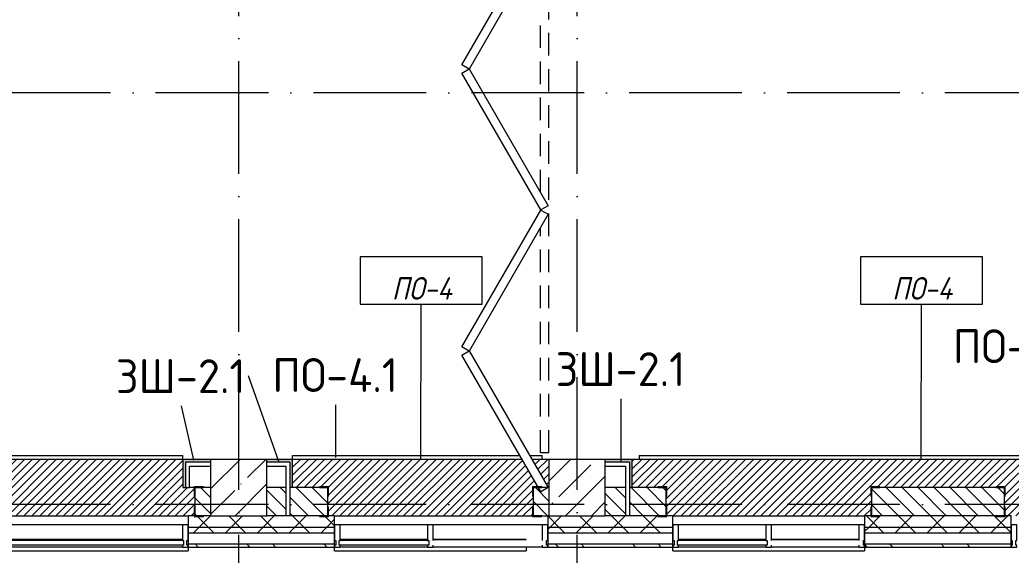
# Model space of a CAD drawing. Header units: millimetres. Extents: x -6467 to 106027, y -7090 to 195095.
# Drawn here: x 24108 to 32900, y -2268 to 2477 of the extents above; entities that cross this region are included whole.
import ezdxf

# ---------------------------------------------------------------- set-up
doc = ezdxf.new("R2010")
doc.units = ezdxf.units.MM
doc.linetypes.add('200_ШТРИХ__ш1_п0_6_', pattern=[320, 200, -120])
doc.linetypes.add('50_200_ШТРИХ_1Т_ш5_п1_п1_', pattern=[1400, 1000, -200, 0, -200])
for name, color, linetype, lineweight in [('A-DOOR-2', 7, 'Continuous', 5), ('A-DOOR-3', 7, '200_ШТРИХ__ш1_п0_6_', 5), ('A-DOOR-FRAM', 7, 'Continuous', 9), ('A-FLOR', 7, 'Continuous', 9), ('A-FLOR-IDEN', 7, 'Continuous', 9), ('A-GLAZ', 7, 'Continuous', 5), ('A-GLAZ-CWMG', 7, 'Continuous', 9), ('A-GLAZ-CWMG-1', 7, 'Continuous', 20), ('A-WALL', 7, 'Continuous', 5), ('A-WALL-FNSH-1', 7, 'Continuous', 5), ('A-WALL-IDEN', 7, 'Continuous', 9), ('I-WALL', 7, 'Continuous', 5), ('S-COLS', 7, 'Continuous', 9), ('S-COLS-1', 7, 'Continuous', 5)]:
    doc.layers.add(name, color=color, linetype=linetype, lineweight=lineweight)
for name, color, linetype, lineweight, true_color in [('A-FLOR-PATT-1', 7, 'Continuous', 5, 0xd61c12), ('A-GENM-1', 7, 'Continuous', 9, 0xaaaaaa), ('A-GENM-2', 7, 'Continuous', 20, 0xaaaaaa), ('A-WALL-1', 7, 'Continuous', 5, 0x77b143), ('A-WALL-3', 7, 'Continuous', 5, 0x787878), ('Оси-3', 7, '50_200_ШТРИХ_1Т_ш5_п1_п1_', 9, 0xaaaaaa)]:
    doc.layers.add(name, color=color, linetype=linetype, lineweight=lineweight, true_color=true_color)
doc.styles.add('GOST Common', font='', dxfattribs={"height": 300})
doc.styles.add('GOST Common_I', font='', dxfattribs={"width": 0.9, "height": 200})
doc.styles.get('GOST Common').set_extended_font_data('GOST Common')
doc.styles.get('GOST Common_I').set_extended_font_data('GOST Common', italic=True)
pattern_1 = [(45, (0, 0), (-141.42136, 141.42136), []), (135, (0, 0), (-141.42136, -141.42136), [])]

# ---------------------------------------------------------------- blocks, each defined once
blk = doc.blocks.new('BSC_Колонна _Прямоугольная - 500х500-V82-АИ_План этажа Радиаторы_2')
at = {"layer": 'S-COLS-1'}
h = blk.add_hatch(dxfattribs=at)
h.set_pattern_fill('FP_110', color=256, style=0, pattern_type=2)
h.set_pattern_definition([(45, (-29050, 1668.96), (-228.0985, 228.0985), []), (45, (-28821.9, 1668.96), (-228.0985, 228.0985), [403.225, -80.645, 6.706, -73.939])])
h.paths.add_polyline_path([(-250, -250), (250, -250), (250, 250), (-250, 250), (-250, -50.9)])
for p, q in [((250, 250), (-250, 250)), ((-250, 250), (-250, -250)), ((250, -250), (250, 250)), ((-250, -250), (250, -250))]:
    blk.add_line(p, q, dxfattribs=at)
blk = doc.blocks.new('Прямоугольный импост - Импост структурный с накладкой - 180мм-22437099-АИ_План этажа Радиаторы_2')
at = {"layer": 'A-GLAZ-CWMG-1'}
for p, q in [((0, 17), (-50, 17)), ((-50, 17), (-50, 0)), ((-50, 0), (-40, 0)), ((-40, 0), (-40, -40)), ((-10, -40), (-10, 0)), ((-10, 0), (0, 0)), ((0, 0), (0, 17)), ((-40, -40), (-50, -40)), ((-50, -40), (-50, -180)), ((0, -40), (-10, -40)), ((0, -180), (0, -40)), ((-50, -180), (0, -180))]:
    blk.add_line(p, q, dxfattribs=at)
blk = doc.blocks.new('Прямоугольный импост - Импост структурный с накладкой - 180мм-22437111-АИ_План этажа Радиаторы_2')
at = {"layer": 'A-GLAZ-CWMG-1'}
for p, q in [((-50, 0), (-50, 17)), ((-50, 17), (0, 17)), ((0, 0), (-10, 0)), ((-10, 0), (-10, -40)), ((0, 17), (0, 0)), ((-50, -180), (-50, -40)), ((-10, -40), (0, -40)), ((0, -40), (0, -180)), ((0, -180), (-50, -180))]:
    blk.add_line(p, q, dxfattribs=at)
blk = doc.blocks.new('Прямоугольный импост - Импост структурный с накладкой - 180мм-V234-АИ_План этажа Радиаторы_2')
at = {"layer": 'A-GLAZ-CWMG'}
for p, q in [((30725, -1999), (29950, -1999)), ((30725, -2139), (29950, -2139)), ((30725, -2179), (29950, -2179)), ((30725, -2196), (29950, -2196))]:
    blk.add_line(p, q, dxfattribs=at)
blk = doc.blocks.new('Прямоугольный импост - Импост структурный с накладкой - 180мм-22437098-АИ_План этажа Радиаторы_2')
at = {"layer": 'A-GLAZ-CWMG-1'}
for p, q in [((-50, 0), (-50, 17)), ((-50, 17), (0, 17)), ((-40, 0), (-50, 0)), ((-40, -40), (-40, 0)), ((0, 0), (-10, 0)), ((-10, 0), (-10, -40)), ((0, 17), (0, 0)), ((-50, -180), (-50, -40)), ((-50, -40), (-40, -40)), ((-10, -40), (0, -40)), ((0, -40), (0, -180)), ((0, -180), (-50, -180))]:
    blk.add_line(p, q, dxfattribs=at)
blk = doc.blocks.new('Прямоугольный импост - Импост структурный с накладкой - 180мм-V233-АИ_План этажа Радиаторы_2')
at = {"layer": 'A-GLAZ-CWMG'}
for p, q in [((67850, -1999), (66250, -1999)), ((67850, -2139), (66250, -2139)), ((67850, -2179), (66250, -2179)), ((67850, -2196), (66250, -2196))]:
    blk.add_line(p, q, dxfattribs=at)
blk = doc.blocks.new('Прямоугольный импост - Импост структурный с накладкой - 180мм-V232-АИ_План этажа Радиаторы_2')
at = {"layer": 'A-GLAZ-CWMG'}
for p, q in [((6637, 55111), (5862, 55111)), ((6637, 54914), (5862, 54914))]:
    blk.add_line(p, q, dxfattribs=at)
blk = doc.blocks.new('Прямоугольный импост - Импост структурный с накладкой - 180мм-V237-АИ_План этажа Радиаторы_2')
at = {"layer": 'A-GLAZ-CWMG-1'}
for p, q in [((-25, 0), (-25, 17)), ((-25, 17), (25, 17)), ((-15, 0), (-25, 0)), ((-15, -40), (-15, 0)), ((25, 17), (25, 0)), ((-25, -180), (-25, -40)), ((-25, -40), (-15, -40)), ((25, -40), (25, -180)), ((25, -180), (-25, -180))]:
    blk.add_line(p, q, dxfattribs=at)
blk = doc.blocks.new('Прямоугольный импост - Импост структурный с накладкой - 180мм-22437157-АИ_План этажа Радиаторы_2')
at = {"layer": 'A-GLAZ-CWMG-1'}
for p, q in [((0, 17), (-50, 17)), ((-50, 17), (-50, 0)), ((-50, 0), (-40, 0)), ((-40, 0), (-40, -40)), ((-10, -40), (-10, 0)), ((-10, 0), (0, 0)), ((0, 0), (0, 17)), ((-40, -40), (-50, -40)), ((-50, -40), (-50, -180)), ((0, -40), (-10, -40)), ((0, -180), (0, -40)), ((-50, -180), (0, -180))]:
    blk.add_line(p, q, dxfattribs=at)
blk = doc.blocks.new('Прямоугольный импост - Импост структурный с накладкой - 180мм-27553796-АИ_План этажа Радиаторы_2')
at = {"layer": 'A-GLAZ-CWMG'}
for p, q in [((28740, -1999), (27775, -1999)), ((28740, -2196), (27775, -2196))]:
    blk.add_line(p, q, dxfattribs=at)
blk = doc.blocks.new('BSC_Колонна _Прямоугольная - 500х500-V252-АИ_План этажа Радиаторы_2')
at = {"layer": 'S-COLS-1'}
h = blk.add_hatch(dxfattribs=at)
h.set_pattern_fill('FP_148', color=256, style=0, pattern_type=2)
h.set_pattern_definition([(45, (-26050, 1668.96), (-228.0985, 228.0985), []), (45, (-25821.9, 1668.96), (-228.0985, 228.0985), [403.225, -80.645, 6.706, -73.939])])
h.paths.add_polyline_path([(-250, -250), (250, -250), (250, 250), (-250, 250), (-250, -50.9)])
for p, q in [((250, 250), (-250, 250)), ((-250, 250), (-250, -250)), ((250, -250), (250, 250)), ((-250, -250), (250, -250))]:
    blk.add_line(p, q, dxfattribs=at)
blk = doc.blocks.new('DOR__перегородка__Прямоугольная - Вн_ДПГ_7150х3600h-V343-АИ_План этажа Радиаторы_2')
at = {"layer": 'A-DOOR-3'}
for p, q in [((6775.2, 1474.2), (7150, 1474.2)), ((6775.2, 1474.2), (6775.2, 287.5)), ((6850.2, 1474.2), (6850.2, 244.2)), ((6925.2, 1474.2), (6925.2, 200.9)), ((7000.2, 1474.2), (7000.2, 157.6)), ((7075.2, 1474.2), (7075.2, 114.3)), ((7150, 1474.2), (7150, 0)), ((6775.2, 200.9), (6775.2, 75)), ((6850.2, 157.6), (6850.2, 75)), ((6925.2, 114.3), (6925.2, 75)), ((0, 75), (0, 0)), ((0, 75), (1994.5, 75)), ((0, 0), (6620, 0)), ((2144.5, 75), (2156.7, 75)), ((2306.7, 75), (4493.8, 75)), ((4643.8, 75), (4655, 75)), ((4805, 75), (6993.2, 75)), ((7143.2, 75), (7150, 75))]:
    blk.add_line(p, q, dxfattribs=at)
at = {"layer": 'A-DOOR-FRAM'}
for p, q in [((-348.4, 71.7), (863.9, 771.8)), ((901.5, 706.9), (-310.9, 6.7)), ((863.9, 771.8), (901.5, 706.9)), ((900.4, 706.9), (937.9, 771.8)), ((2112.7, 6.7), (900.4, 706.9)), ((937.9, 771.8), (2150.3, 71.7)), ((2150.9, 71.7), (3363.3, 771.8)), ((3400.8, 706.9), (2188.4, 6.7)), ((3363.3, 771.8), (3400.8, 706.9)), ((3399.7, 706.9), (3437.3, 771.8)), ((4612.1, 6.7), (3399.7, 706.9)), ((3437.3, 771.8), (4649.6, 71.7)), ((4649.2, 71.7), (5861.6, 771.8)), ((5899.1, 706.9), (4686.7, 6.7)), ((5861.6, 771.8), (5899.1, 706.9)), ((5899.1, 706.9), (5936.6, 771.8)), ((7111.4, 6.7), (5899.1, 706.9)), ((5936.6, 771.8), (7148.9, 71.7)), ((-310.9, 6.7), (-348.4, 71.7)), ((2150.3, 71.7), (2112.7, 6.7)), ((2188.4, 6.7), (2150.9, 71.7)), ((4649.6, 71.7), (4612.1, 6.7)), ((4686.7, 6.7), (4649.2, 71.7)), ((7148.9, 71.7), (7111.4, 6.7))]:
    blk.add_line(p, q, dxfattribs=at)
blk = doc.blocks.new('Фахверк _газобетон торцы_280 - Фахверк _газобетон торцы_-25572620-АИ_План этажа Радиаторы_2')
at = {"layer": 'A-GENM-2'}
for p, q in [((89406, 11134.7), (89325, 11134.7)), ((89325, 11134.7), (89325, 11128.7)), ((89325, 11128.7), (89400, 11128.7)), ((89400, 11128.7), (89400, 11053.7)), ((89406, 11053.7), (89406, 11134.7)), ((89400, 11053.7), (89406, 11053.7)), ((89400, 10953.7), (89400, 10878.7)), ((89406, 10953.7), (89400, 10953.7)), ((89406, 10872.7), (89406, 10953.7)), ((89400, 10878.7), (89325, 10878.7)), ((89325, 10878.7), (89325, 10872.7)), ((89325, 10872.7), (89406, 10872.7))]:
    blk.add_line(p, q, dxfattribs=at)
blk = doc.blocks.new('Фахверк _газобетон торцы_281 - Фахверк _газобетон торцы_-25572640-АИ_План этажа Радиаторы_2')
at = {"layer": 'A-GENM-2'}
for p, q in [((89406, 11134.7), (89325, 11134.7)), ((89325, 11134.7), (89325, 11128.7)), ((89325, 11128.7), (89400, 11128.7)), ((89400, 11128.7), (89400, 11053.7)), ((89406, 11053.7), (89406, 11134.7)), ((89400, 11053.7), (89406, 11053.7)), ((89400, 10953.7), (89400, 10878.7)), ((89406, 10953.7), (89400, 10953.7)), ((89406, 10872.7), (89406, 10953.7)), ((89400, 10878.7), (89325, 10878.7)), ((89325, 10878.7), (89325, 10872.7)), ((89325, 10872.7), (89406, 10872.7))]:
    blk.add_line(p, q, dxfattribs=at)
blk = doc.blocks.new('Фахверк _газобетон торцы_411 - Фахверк _газобетон торцы_-25576353-АИ_План этажа Радиаторы_2')
at = {"layer": 'A-GENM-2'}
for p, q in [((89406, 11134.7), (89325, 11134.7)), ((89325, 11134.7), (89325, 11128.7)), ((89325, 11128.7), (89400, 11128.7)), ((89400, 11128.7), (89400, 11053.7)), ((89406, 11053.7), (89406, 11134.7)), ((89400, 11053.7), (89406, 11053.7)), ((89400, 10953.7), (89400, 10878.7)), ((89406, 10953.7), (89400, 10953.7)), ((89406, 10872.7), (89406, 10953.7)), ((89400, 10878.7), (89325, 10878.7)), ((89325, 10878.7), (89325, 10872.7)), ((89325, 10872.7), (89406, 10872.7))]:
    blk.add_line(p, q, dxfattribs=at)
blk = doc.blocks.new('Фахверк _газобетон торцы_412 - Фахверк _газобетон торцы_-25576414-АИ_План этажа Радиаторы_2')
at = {"layer": 'A-GENM-2'}
for p, q in [((89406, 11134.7), (89325, 11134.7)), ((89325, 11134.7), (89325, 11128.7)), ((89325, 11128.7), (89400, 11128.7)), ((89400, 11128.7), (89400, 11053.7)), ((89406, 11053.7), (89406, 11134.7)), ((89400, 11053.7), (89406, 11053.7)), ((89400, 10953.7), (89400, 10878.7)), ((89406, 10953.7), (89400, 10953.7)), ((89406, 10872.7), (89406, 10953.7)), ((89400, 10878.7), (89325, 10878.7)), ((89325, 10878.7), (89325, 10872.7)), ((89325, 10872.7), (89406, 10872.7))]:
    blk.add_line(p, q, dxfattribs=at)
blk = doc.blocks.new('Фахверк _газобетон торцы_413 - Фахверк _газобетон торцы_-25576434-АИ_План этажа Радиаторы_2')
at = {"layer": 'A-GENM-2'}
for p, q in [((89406, 11134.7), (89325, 11134.7)), ((89325, 11134.7), (89325, 11128.7)), ((89325, 11128.7), (89400, 11128.7)), ((89400, 11128.7), (89400, 11053.7)), ((89406, 11053.7), (89406, 11134.7)), ((89400, 11053.7), (89406, 11053.7)), ((89400, 10953.7), (89400, 10878.7)), ((89406, 10953.7), (89400, 10953.7)), ((89406, 10872.7), (89406, 10953.7)), ((89400, 10878.7), (89325, 10878.7)), ((89325, 10878.7), (89325, 10872.7)), ((89325, 10872.7), (89406, 10872.7))]:
    blk.add_line(p, q, dxfattribs=at)
blk = doc.blocks.new('Фахверк _газобетон торцы_414 - Фахверк _газобетон торцы_-25576460-АИ_План этажа Радиаторы_2')
at = {"layer": 'A-GENM-2'}
for p, q in [((89406, 11134.7), (89325, 11134.7)), ((89325, 11134.7), (89325, 11128.7)), ((89325, 11128.7), (89400, 11128.7)), ((89400, 11128.7), (89400, 11053.7)), ((89406, 11053.7), (89406, 11134.7)), ((89400, 11053.7), (89406, 11053.7)), ((89400, 10953.7), (89400, 10878.7)), ((89406, 10953.7), (89400, 10953.7)), ((89406, 10872.7), (89406, 10953.7)), ((89400, 10878.7), (89325, 10878.7)), ((89325, 10878.7), (89325, 10872.7)), ((89325, 10872.7), (89406, 10872.7))]:
    blk.add_line(p, q, dxfattribs=at)
blk = doc.blocks.new('Отлив_СКБ - Отлив витража-25810986-АИ_План этажа Радиаторы_2')
at = {"layer": 'A-GLAZ'}
for p, q in [((0, 67.4), (0, 100)), ((1700, 100), (0, 100)), ((1700, 100), (1700, 67.4)), ((50, 2), (1650, 2)), ((1650, 0), (50, 0))]:
    blk.add_line(p, q, dxfattribs=at)
blk = doc.blocks.new('Отлив_СКБ - Отлив витража-V388-АИ_План этажа Радиаторы_2')
at = {"layer": 'A-GLAZ'}
for p, q in [((0, 67.4), (0, 100)), ((1700, 100), (0, 100)), ((1700, 100), (1700, 67.4)), ((0, 2), (825, 2)), ((0, 2), (0, 0)), ((875, 2), (1650, 2)), ((825, 0), (0, 0)), ((1650, 0), (875, 0))]:
    blk.add_line(p, q, dxfattribs=at)
blk = doc.blocks.new('Отлив_СКБ - Отлив витража-V387-АИ_План этажа Радиаторы_2')
at = {"layer": 'A-GLAZ'}
for p, q in [((0, 67.4), (0, 100)), ((1700, 100), (0, 100)), ((1700, 100), (1700, 67.4)), ((50, 2), (825, 2)), ((875, 2), (1650, 2)), ((825, 0), (50, 0)), ((1650, 0), (875, 0))]:
    blk.add_line(p, q, dxfattribs=at)
blk = doc.blocks.new('AAR_СКБ_Марка_Перекрытия_1 мм - Марка пола-27961726-АИ_План этажа Радиаторы_2')
at = {"layer": 'A-FLOR-IDEN'}
for p, q in [((2.723, 2.101), (-2.69, 2.101)), ((-2.69, 2.101), (-2.69, 0)), ((2.723, 0), (2.723, 2.101)), ((-2.69, 0), (2.723, 0))]:
    blk.add_line(p, q, dxfattribs=at)

msp = doc.modelspace()

# ---------------------------------------------------------------- hatches: boundary and pattern name
at = {"layer": 'A-FLOR-PATT-1'}
h = msp.add_hatch(dxfattribs=at)
h.set_pattern_fill('FP_270', color=256, style=0, pattern_type=2)
h.set_pattern_definition([(45, (23050, -1668.96), (-35.3553, 35.3553), [])])
h.paths.add_polyline_path([(25251.9, -1919), (25655.4, -1919), (25655.4, -1844), (25660.4, -1844), (25660.4, -1744), (25655.4, -1744), (25655.4, -1669), (25554, -1669), (25554, -1419), (20500, -1419), (20500, -1669), (20766.4, -1669), (20766.4, -1663), (20847.4, -1663), (20847.4, -1744), (20841.4, -1744), (20841.4, -1844), (20847.4, -1844), (20847.4, -1919), (22655.4, -1918.1), (22655.4, -1844), (22660.4, -1844), (22660.4, -1744), (22655.4, -1744), (22655.4, -1663), (22736.4, -1663), (22736.4, -1669), (23766.4, -1669), (23766.4, -1663), (23847.4, -1663), (23847.4, -1744), (23841.4, -1744), (23841.4, -1844), (23847.4, -1844), (23847.4, -1919), (24421.4, -1919)])
h = msp.add_hatch(dxfattribs=at)
h.set_pattern_fill('FP_271', color=256, style=0, pattern_type=2)
h.set_pattern_definition([(45, (27550, -1668.96), (-35.3553, 35.3553), [])])
h.paths.add_polyline_path([(26900, -1919), (28655.4, -1918.1), (28655.4, -1844), (28660.4, -1844), (28660.4, -1744), (28655.4, -1744), (28655.4, -1663), (28702.7, -1663), (28561.8, -1419), (26527.2, -1419), (26527.2, -1669), (26765, -1669), (26765, -1663), (26846, -1663), (26846, -1744), (26840.4, -1744), (26840.4, -1844), (26846, -1844), (26846, -1919)])
h.paths.add_polyline_path([(28800, -1669), (28800, -1419), (28648.4, -1419), (28793.3, -1669)])
h = msp.add_hatch(dxfattribs=at)
h.set_pattern_fill('FP_272', color=256, style=0, pattern_type=2)
h.set_pattern_definition([(45, (31990, -1668.96), (-35.3553, 35.3553), [])])
h.paths.add_polyline_path([(32846, -1919), (34655.4, -1919), (34655.4, -1844), (34660.4, -1844), (34660.4, -1744), (34655.4, -1744), (34655.4, -1669), (34476.6, -1669), (34476.6, -1419), (29540, -1419), (29540, -1669), (29765, -1669), (29765, -1663), (29846, -1663), (29846, -1744), (29840.4, -1744), (29840.4, -1844), (29846, -1844), (29846, -1919), (31655.4, -1918.1), (31655.4, -1844), (31660.4, -1844), (31660.4, -1744), (31655.4, -1744), (31655.4, -1663), (31736.4, -1663), (31736.4, -1669), (32765, -1669), (32765, -1663), (32846, -1663), (32846, -1744), (32840.4, -1744), (32840.4, -1844), (32846, -1844), (32846, -1918)])
at = {"layer": 'A-WALL'}
h = msp.add_hatch(dxfattribs=at)
h.set_pattern_fill('FP_125', color=256, style=0, pattern_type=2)
h.set_pattern_definition(pattern_1)
h.paths.add_polyline_path([(99166.3, -2019), (101250, -2019), (101250, -1919), (92065.3, -1919), (92065.3, -2019), (95844.3, -2019)])
h.paths.add_polyline_path([(90365.3, -2019), (90365.3, -1919), (82525, -1919), (82525, -2019), (90030.8, -2019)])
h.paths.add_polyline_path([(81400, -2019), (81675, -2019), (81675, -1919), (80400, -1919), (80400, -2019), (81310.6, -2019)])
h.paths.add_polyline_path([(70900, -2019), (72700, -2019), (72700, -1919), (70900, -1919)])
h.paths.add_polyline_path([(69200, -2019), (69200, -1919), (67900, -1919), (67900, -2019), (68853.1, -2019)])
h.paths.add_polyline_path([(66200, -2019), (66200, -1919), (64900, -1919), (64900, -2019), (65946.4, -2019)])
h.paths.add_polyline_path([(63039.6, -2019), (63200, -2019), (63200, -1919), (61900, -1919), (61900, -2019), (62624.4, -2019)])
h.paths.add_polyline_path([(57200, -2019), (57200, -1919), (55900, -1919), (55900, -2019), (56810.9, -2019)])
h.paths.add_polyline_path([(58900, -2019), (60200, -2019), (60200, -1919), (58900, -1919)])
h.paths.add_polyline_path([(52900, -2019), (54200, -2019), (54200, -1919), (52900, -1919)])
h.paths.add_polyline_path([(50997.4, -2019), (51200, -2019), (51200, -1919), (49900, -1919), (49900, -2019), (50166.9, -2019)])
h.paths.add_polyline_path([(46900, -2019), (48200, -2019), (48200, -1919), (46900, -1919)])
h.paths.add_polyline_path([(45183.9, -2019), (45200, -2019), (45200, -1919), (43900, -1919), (43900, -2019), (44353.4, -2019)])
h.paths.add_polyline_path([(41861.9, -2019), (42200, -2019), (42200, -1919), (40900, -1919), (40900, -2019), (41031.4, -2019)])
h.paths.add_polyline_path([(38539.9, -2019), (39200, -2019), (39200, -1919), (37600, -1919), (37600, -2019), (37709.4, -2019)])
h.paths.add_polyline_path([(34600, -2019), (35900, -2019), (35900, -1919), (34600, -1919)])
h.paths.add_polyline_path([(31895.9, -2019), (32900, -2019), (32900, -1919), (31600, -1919), (31600, -2019)])
h.paths.add_polyline_path([(29900, -2019), (29900, -1919), (28790, -1919), (28790, -2019), (29819.7, -2019)])
h.paths.add_polyline_path([(25667.2, -2019), (26900, -2019), (26900, -1919), (25600, -1919), (25600, -2019)])
h.paths.add_polyline_path([(23900, -2019), (23900, -1919), (22600, -1919), (22600, -2019), (23590.9, -2019)])
h.paths.add_polyline_path([(20268.9, -2019), (20900, -2019), (20900, -1919), (19600, -1919), (19600, -2019), (19853.7, -2019)])
h.paths.add_polyline_path([(14870.7, -2019), (14960, -2019), (14960, -1919), (13660, -1919), (13660, -2019), (14455.5, -2019)])
h.paths.add_polyline_path([(16660, -2019), (17900, -2019), (17900, -1919), (16660, -1919)])
h.paths.add_polyline_path([(12785, -2019), (12785, -1919), (7325.3, -1919), (7325.3, -2019), (12379.2, -2019)])
h.paths.add_polyline_path([(2828.5, -2019), (6450.3, -2019), (6450.3, -1919), (-2550, -1919), (-2550, -2019), (-493.5, -2019)])
h = msp.add_hatch(dxfattribs=at)
h.set_pattern_fill('FP_125', color=256, style=0, pattern_type=2)
h.set_pattern_definition(pattern_1)
h.paths.add_polyline_path([(99166.3, -2069), (101350, -2069), (101350, -2019), (92065.3, -2019), (92065.3, -2069), (95844.3, -2069)])
h.paths.add_polyline_path([(89200.3, -2069), (90365.3, -2069), (90365.3, -2019), (82525, -2019), (82525, -2069), (87539.3, -2069)])
h.paths.add_polyline_path([(81675, -2069), (81675, -2019), (80400, -2019), (80400, -2069), (81310.6, -2069)])
h.paths.add_polyline_path([(72590.4, -2069), (72700, -2069), (72700, -2019), (70900, -2019), (70900, -2069), (71759.9, -2069)])
h.paths.add_polyline_path([(68853.1, -2069), (69200, -2069), (69200, -2019), (67900, -2019), (67900, -2069), (68437.9, -2069)])
h.paths.add_polyline_path([(65946.4, -2069), (66200, -2069), (66200, -2019), (64900, -2019), (64900, -2069), (65115.9, -2069)])
h.paths.add_polyline_path([(62209.1, -2069), (63200, -2069), (63200, -2019), (61900, -2019), (61900, -2069)])
h.paths.add_polyline_path([(57200, -2069), (57200, -2019), (55900, -2019), (55900, -2069), (56810.9, -2069)])
h.paths.add_polyline_path([(58900, -2069), (60200, -2069), (60200, -2019), (58900, -2019)])
h.paths.add_polyline_path([(50997.4, -2069), (51200, -2069), (51200, -2019), (49900, -2019), (49900, -2069), (50166.9, -2069)])
h.paths.add_polyline_path([(53904.1, -2069), (54200, -2069), (54200, -2019), (52900, -2019), (52900, -2069), (53488.9, -2069)])
h.paths.add_polyline_path([(48200, -2069), (48200, -2019), (46900, -2019), (46900, -2069), (47675.4, -2069)])
h.paths.add_polyline_path([(42200, -2069), (42200, -2019), (40900, -2019), (40900, -2069), (41861.9, -2069)])
h.paths.add_polyline_path([(45183.9, -2069), (45200, -2069), (45200, -2019), (43900, -2019), (43900, -2069), (44353.4, -2069)])
h.paths.add_polyline_path([(39200, -2069), (39200, -2019), (37600, -2019), (37600, -2069), (38955.2, -2069)])
h.paths.add_polyline_path([(35900, -2069), (35900, -2019), (34600, -2019), (34600, -2069), (35217.9, -2069)])
h.paths.add_polyline_path([(31895.9, -2069), (32900, -2069), (32900, -2019), (31600, -2019), (31600, -2069)])
h.paths.add_polyline_path([(26497.7, -2069), (26900, -2069), (26900, -2019), (25600, -2019), (25600, -2069), (26082.4, -2069)])
h.paths.add_polyline_path([(28989.2, -2069), (29900, -2069), (29900, -2019), (28790, -2019), (28790, -2069)])
h.paths.add_polyline_path([(23900, -2069), (23900, -2019), (22600, -2019), (22600, -2069), (23590.9, -2069)])
h.paths.add_polyline_path([(19600, -2069), (20900, -2069), (20900, -2019), (19600, -2019)])
h.paths.add_polyline_path([(14870.7, -2069), (14960, -2069), (14960, -2019), (13660, -2019), (13660, -2069), (14455.5, -2069)])
h.paths.add_polyline_path([(16947, -2069), (17900, -2069), (17900, -2019), (16660, -2019), (16660, -2069)])
h.paths.add_polyline_path([(10303, -2069), (12785, -2069), (12785, -2019), (7325.3, -2019), (7325.3, -2069), (9472.5, -2069)])
h.paths.add_polyline_path([(5735.2, -2069), (6450.3, -2069), (6450.3, -2019), (-2600, -2019), (-2600, -2069), (5320, -2069)])
at = {"layer": 'A-WALL-1'}
for points in [[(25579, -1669), (25579, -1419), (25554, -1419), (25554, -1669)], [(25800, -1444), (25800, -1419), (25579, -1419), (25579, -1444), (25614, -1444)], [(26502.2, -1444), (26527.2, -1444), (26527.2, -1419), (26300, -1419), (26300, -1444)], [(26502.2, -1669), (26527.2, -1669), (26527.2, -1444), (26502.2, -1444), (26502.2, -1479)], [(29515, -1444), (29540, -1444), (29540, -1419), (29300, -1419), (29300, -1444), (29404.4, -1444)], [(29515, -1669), (29540, -1669), (29540, -1444), (29515, -1444), (29515, -1479)]]:
    msp.add_hatch(color=256, dxfattribs=at).paths.add_polyline_path(points)
at = {"layer": 'A-WALL-3'}
h = msp.add_hatch(dxfattribs=at)
h.set_pattern_fill('FP_124', color=256, style=0, pattern_type=2)
h.set_pattern_definition([(135, (0, 0), (-342.1478, -342.1478), []), (135, (228.1, 0), (-342.1478, -342.1478), [])])
h.paths.add_polyline_path([(101400, -2196), (101500, -2196), (101500, -2169), (92065.3, -2169), (92065.3, -2196), (101350, -2196)])
h.paths.add_polyline_path([(90365.3, -2196), (90365.3, -2169), (82525, -2169), (82525, -2196), (90030.8, -2196)])
h.paths.add_polyline_path([(81675, -2196), (81675, -2169), (80400, -2169), (80400, -2196), (81310.6, -2196)])
h.paths.add_polyline_path([(71759.9, -2196), (72700, -2196), (72700, -2169), (70900, -2169), (70900, -2196), (70929.4, -2196)])
h.paths.add_polyline_path([(68853.1, -2196), (69200, -2196), (69200, -2169), (67900, -2169), (67900, -2196), (68437.9, -2196)])
h.paths.add_polyline_path([(65946.4, -2196), (66200, -2196), (66200, -2169), (64900, -2169), (64900, -2196), (65115.9, -2196)])
h.paths.add_polyline_path([(62209.1, -2196), (63200, -2196), (63200, -2169), (61900, -2169), (61900, -2196)])
h.paths.add_polyline_path([(55900, -2196), (57200, -2196), (57200, -2169), (55900, -2169)])
h.paths.add_polyline_path([(60200, -2196), (60200, -2169), (58900, -2169), (58900, -2196), (60132.9, -2196)])
h.paths.add_polyline_path([(52900, -2196), (54200, -2196), (54200, -2169), (52900, -2169)])
h.paths.add_polyline_path([(50997.4, -2196), (51200, -2196), (51200, -2169), (49900, -2169), (49900, -2196), (50166.9, -2196)])
h.paths.add_polyline_path([(48200, -2196), (48200, -2169), (46900, -2169), (46900, -2196), (47675.4, -2196)])
h.paths.add_polyline_path([(45183.9, -2196), (45200, -2196), (45200, -2169), (43900, -2169), (43900, -2196), (44353.4, -2196)])
h.paths.add_polyline_path([(41031.4, -2196), (42200, -2196), (42200, -2169), (40900, -2169), (40900, -2196)])
h.paths.add_polyline_path([(38955.2, -2196), (39200, -2196), (39200, -2169), (37600, -2169), (37600, -2196), (38539.9, -2196)])
h.paths.add_polyline_path([(35217.9, -2196), (35900, -2196), (35900, -2169), (34600, -2169), (34600, -2196), (34802.7, -2196)])
h.paths.add_polyline_path([(32726.4, -2196), (32900, -2196), (32900, -2169), (31600, -2169), (31600, -2196), (31895.9, -2196)])
h.paths.add_polyline_path([(29819.7, -2196), (29900, -2196), (29900, -2169), (28790, -2169), (28790, -2196), (29404.4, -2196)])
h.paths.add_polyline_path([(23900, -2196), (23900, -2169), (22600, -2169), (22600, -2196), (23590.9, -2196)])
h.paths.add_polyline_path([(26082.4, -2196), (26900, -2196), (26900, -2169), (25600, -2169), (25600, -2196), (25667.2, -2196)])
h.paths.add_polyline_path([(19600, -2196), (20900, -2196), (20900, -2169), (19600, -2169)])
h.paths.add_polyline_path([(14455.5, -2196), (14960, -2196), (14960, -2169), (13660, -2169), (13660, -2196), (14040.2, -2196)])
h.paths.add_polyline_path([(17777.5, -2196), (17900, -2196), (17900, -2169), (16660, -2169), (16660, -2196), (16947, -2196)])
h.paths.add_polyline_path([(11964, -2196), (12785, -2196), (12785, -2169), (7325.3, -2169), (7325.3, -2196), (11133.5, -2196)])
h.paths.add_polyline_path([(5735.2, -2196), (6450.3, -2196), (6450.3, -2169), (-2727, -2169), (-2727, -2196), (5320, -2196)])
at = {"layer": 'I-WALL'}
h = msp.add_hatch(dxfattribs=at)
h.set_pattern_fill('FP_2', color=256, style=0, pattern_type=2)
h.set_pattern_definition([(135, (0, 0), (-70.71068, -70.71068), [])])
h.paths.add_polyline_path([(80895.3, -1919), (80900, -1919), (80900, -1669), (80460, -1669), (80460, -1919), (80480.1, -1919)])
h.paths.add_polyline_path([(71850, -1919), (71900, -1919), (71900, -1669), (71850, -1669), (71850, -1795)])
h.paths.add_polyline_path([(71110.2, -1919), (71110.2, -1669), (70960.4, -1670.8), (70960.4, -1919)])
h.paths.add_polyline_path([(72400, -1919), (72567.2, -1919), (72567.2, -1669), (72400, -1669), (72400, -1719.8)])
h.paths.add_polyline_path([(71350, -1919), (71350, -1669), (71145.2, -1669), (71145.2, -1919)])
h.paths.add_polyline_path([(72602.2, -1919), (72640, -1919), (72640, -1669), (72602.2, -1669), (72602.2, -1719.8)])
h.paths.add_polyline_path([(69140.4, -1919), (69140.4, -1670.8), (68850, -1670.8), (68850, -1919), (68853.1, -1919)])
h.paths.add_polyline_path([(68129, -1919), (68129, -1669), (67960.4, -1669), (67960.4, -1919), (68022.6, -1919)])
h.paths.add_polyline_path([(68350, -1919), (68350, -1669), (68164, -1669), (68164, -1919)])
h.paths.add_polyline_path([(65946.4, -1919), (66140.4, -1919), (66140.4, -1669), (64960.4, -1669), (64960.4, -1919), (65115.9, -1919)])
h.paths.add_polyline_path([(62850, -1919), (63140.4, -1919), (63140.4, -1669), (62850, -1669), (62850, -1730.5)])
h.paths.add_polyline_path([(62209.1, -1919), (62350, -1919), (62350, -1669), (61960.4, -1669), (61960.4, -1919)])
h.paths.add_polyline_path([(59850, -1919), (60017.2, -1919), (60017.2, -1669), (59850, -1669), (59850, -1719.8)])
h.paths.add_polyline_path([(60052.2, -1919), (60140.4, -1919), (60140.4, -1669), (60052.2, -1669), (60052.2, -1719.8)])
h.paths.add_polyline_path([(55980.4, -1919), (57140.4, -1919), (57140.4, -1669), (55960.4, -1669), (55960.4, -1919)])
h.paths.add_polyline_path([(59350, -1919), (59350, -1669), (59160, -1669), (59160, -1919), (59302.4, -1919)])
h.paths.add_polyline_path([(58960.4, -1919), (59125, -1919), (59125, -1669), (58960.4, -1669), (58960.4, -1719.8)])
h.paths.add_polyline_path([(53164, -1919), (53350, -1919), (53350, -1669), (53164, -1669), (53164, -1719.8)])
h.paths.add_polyline_path([(50350, -1919), (50350, -1669), (50164, -1669), (50164, -1919), (50166.9, -1919)])
h.paths.add_polyline_path([(50129, -1919), (50129, -1669), (49960.4, -1669), (49960.4, -1919)])
h.paths.add_polyline_path([(53073.6, -1919), (53129, -1919), (53129, -1669), (52960.4, -1669), (52960.4, -1919)])
h.paths.add_polyline_path([(53904.1, -1919), (54010, -1919), (54010, -1669), (53850, -1669), (53850, -1919)])
h.paths.add_polyline_path([(54140.4, -1919), (54140.4, -1669), (54045, -1669), (54045, -1919)])
h.paths.add_polyline_path([(51140.4, -1919), (51140.4, -1669), (50850, -1669), (50850, -1919), (50997.4, -1919)])
h.paths.add_polyline_path([(45140.4, -1919), (45140.4, -1669), (45067.3, -1669), (45067.3, -1919)])
h.paths.add_polyline_path([(45032.3, -1919), (45032.3, -1669), (44850, -1669), (44850, -1919)])
h.paths.add_polyline_path([(47675.4, -1919), (48140.4, -1919), (48140.4, -1669), (46960.4, -1669), (46960.4, -1919)])
h.paths.add_polyline_path([(39140.4, -1919), (39140.4, -1669), (39052.2, -1669), (39052.2, -1919)])
h.paths.add_polyline_path([(38955.2, -1919), (39017.2, -1919), (39017.2, -1669), (38850, -1669), (38850, -1919)])
h.paths.add_polyline_path([(38350, -1919), (38350, -1669), (38300, -1669), (38300, -1919)])
h.paths.add_polyline_path([(41861.9, -1919), (42017.2, -1919), (42017.2, -1669), (41850, -1669), (41850, -1919)])
h.paths.add_polyline_path([(42052.2, -1919), (42139.8, -1919), (42139.8, -1669), (42052.2, -1669), (42052.2, -1719.8)])
h.paths.add_polyline_path([(43959.8, -1919), (44350, -1919), (44350, -1669), (43959.8, -1669), (43959.8, -1719.8)])
h.paths.add_polyline_path([(40960.4, -1919), (41350, -1919), (41350, -1669), (40960.4, -1669), (40960.4, -1719.8)])
h.paths.add_polyline_path([(35300, -1919), (35840.4, -1919), (35840.4, -1669), (35300, -1669), (35300, -1719.8)])
h.paths.add_polyline_path([(34660.4, -1919), (34800, -1919), (34800, -1669), (34660.4, -1669), (34660.4, -1719.8)])
h.paths.add_polyline_path([(37660.4, -1919), (37800, -1919), (37800, -1669), (37660.4, -1669), (37660.4, -1719.8)])
h.paths.add_polyline_path([(29480, -1919), (29480, -1669), (29300, -1669), (29300, -1919), (29404.4, -1919)])
h.paths.add_polyline_path([(31660.4, -1919), (32840.4, -1919), (32840.4, -1669), (31660.4, -1669), (31660.4, -1719.8)])
h.paths.add_polyline_path([(28660.4, -1919), (28800, -1919), (28800, -1669), (28660.4, -1669), (28660.4, -1719.8)])
h.paths.add_polyline_path([(29840.4, -1919), (29840.4, -1669), (29515, -1669), (29515, -1919), (29819.7, -1919)])
h.paths.add_polyline_path([(25800, -1919), (25800, -1669), (25660.4, -1669), (25660.4, -1919), (25667.2, -1919)])
h.paths.add_polyline_path([(26467.2, -1919), (26467.2, -1669), (26300, -1669), (26300, -1919)])
h.paths.add_polyline_path([(26840.4, -1919), (26840.4, -1669), (26502.2, -1669), (26502.2, -1919)])
h.paths.add_polyline_path([(23590.9, -1919), (23840.4, -1919), (23840.4, -1669), (22660.4, -1669), (22660.4, -1919), (22760.4, -1919)])
h.paths.add_polyline_path([(20684.2, -1919), (20840.4, -1919), (20840.4, -1669), (20475, -1669), (20475, -1919)])
h.paths.add_polyline_path([(17840.4, -1919), (17840.4, -1669), (17535, -1669), (17535, -1919), (17777.5, -1919)])
h.paths.add_polyline_path([(20300, -1919), (20440, -1919), (20440, -1669), (20300, -1669), (20300, -1719.8)])
h.paths.add_polyline_path([(19800, -1919), (19800, -1669), (19660.4, -1669), (19660.4, -1919)])
h.paths.add_polyline_path([(14400, -1919), (14400, -1669), (13722.5, -1669), (13722.5, -1919), (14040.2, -1919)])
h.paths.add_polyline_path([(16720.4, -1919), (16800, -1919), (16800, -1669), (16720.4, -1669), (16720.4, -1719.8)])
h.paths.add_polyline_path([(17500, -1919), (17500, -1669), (17300, -1669), (17300, -1919)])
h.paths.add_polyline_path([(12722.5, -1919), (12722.5, -1669), (11094.6, -1669), (11094.6, -1919), (12379.2, -1919)])
h.paths.add_polyline_path([(10900, -1919), (11059.6, -1919), (11059.6, -1669), (10900, -1669), (10900, -1885)])
h.paths.add_polyline_path([(10303, -1919), (10400, -1919), (10400, -1669), (7387.8, -1669), (7387.8, -1919), (9472.5, -1919)])
h.paths.add_polyline_path([(6032.8, -1919), (6387.8, -1919), (6387.8, -1669), (6032.8, -1669), (6032.8, -1719.8)])
h.paths.add_polyline_path([(5800, -1919), (5997.8, -1919), (5997.8, -1669), (5800, -1669), (5800, -1719.8)])

# ---------------------------------------------------------------- linework, layer by layer
at = {"layer": 'A-FLOR'}
for p, q in [((25554, -1419), (20500, -1419)), ((28561.8, -1419), (26527.2, -1419)), ((28800, -1419), (28648.4, -1419)), ((34476.6, -1419), (29540, -1419)), ((25655.4, -1669), (25614, -1669)), ((23900, -1919), (25600, -1919)), ((26900, -1919), (28655.4, -1919)), ((29900, -1919), (31600, -1919))]:
    msp.add_line(p, q, dxfattribs=at)
at = {"layer": 'A-FLOR-IDEN'}
for p, q in [((27663.6, -1419), (27667, -43.2)), ((32100.7, -1419), (32104.1, -43.2))]:
    msp.add_line(p, q, dxfattribs=at)
at = {"layer": 'A-WALL'}
for p, q in [((20500, -1384), (25554, -1384)), ((25554, -1419), (25554, -1384)), ((26527.2, -1384), (28541.6, -1384)), ((26527.2, -1419), (26527.2, -1384)), ((28628.2, -1384), (28740, -1384)), ((28740, -1419), (28740, -1384)), ((29600, -1384), (34506.6, -1384)), ((29600, -1384), (29600, -1419)), ((25579, -1444), (25579, -1669)), ((25800, -1444), (25579, -1444)), ((25614, -1669), (25614, -1479)), ((25614, -1479), (25800, -1479)), ((26502.2, -1444), (26300, -1444)), ((26300, -1479), (26467.2, -1479)), ((26467.2, -1479), (26467.2, -1919)), ((26502.2, -1444), (26502.2, -1919)), ((29515, -1444), (29300, -1444)), ((29300, -1479), (29480, -1479)), ((29480, -1479), (29480, -1919)), ((29515, -1444), (29515, -1919)), ((25579, -1669), (25614, -1669)), ((25800, -1669), (25660.4, -1669)), ((25660.4, -1669), (25660.4, -1919)), ((26467.2, -1669), (26300, -1669)), ((26840.4, -1669), (26502.2, -1669)), ((26840.4, -1919), (26840.4, -1669)), ((28800, -1669), (28660.4, -1669)), ((28660.4, -1669), (28660.4, -1919)), ((29480, -1669), (29300, -1669)), ((29840.4, -1669), (29515, -1669)), ((29840.4, -1919), (29840.4, -1669)), ((32840.4, -1669), (31660.4, -1669)), ((31660.4, -1669), (31660.4, -1919)), ((32840.4, -1919), (32840.4, -1669)), ((28660.4, -1919), (28790, -1919)), ((25600, -2019), (26900, -2019)), ((28790, -2019), (29900, -2019)), ((31600, -2019), (32900, -2019)), ((25600, -2069), (26900, -2069)), ((28790, -2069), (29900, -2069)), ((31600, -2069), (32900, -2069)), ((25600, -2169), (26900, -2169)), ((28790, -2169), (29900, -2169)), ((31600, -2169), (32900, -2169))]:
    msp.add_line(p, q, dxfattribs=at)
at = {"layer": 'A-WALL-FNSH-1'}
for p, q in [((25554, -1419), (25554, -1669)), ((25800, -1419), (25554, -1419)), ((26527.2, -1419), (26300, -1419)), ((26527.2, -1669), (26527.2, -1419)), ((29540, -1419), (29300, -1419)), ((29540, -1669), (29540, -1419)), ((25554, -1669), (25579, -1669)), ((25800, -1919), (25600, -1919)), ((25600, -1919), (25600, -2196)), ((26900, -1919), (26300, -1919)), ((26900, -2196), (26900, -1919)), ((28800, -1919), (28790, -1919)), ((28790, -1919), (28790, -2196)), ((29900, -1919), (29300, -1919)), ((29900, -2196), (29900, -1919)), ((32900, -1919), (31600, -1919)), ((31600, -1919), (31600, -2196)), ((32900, -2196), (32900, -1919)), ((25600, -2196), (26900, -2196)), ((28790, -2196), (29900, -2196)), ((31600, -2196), (32900, -2196))]:
    msp.add_line(p, q, dxfattribs=at)
at = {"layer": 'A-WALL-IDEN'}
for p, q in [((26406, -1437.8), (26136.8, -678.4)), ((25651.2, -1426.9), (25541.8, -945.3)), ((26912.2, -1401.5), (26912.2, -935.3)), ((29441.4, -1442.6), (29441.4, -882.8))]:
    msp.add_line(p, q, dxfattribs=at)
at = {"layer": 'Оси-3'}
for p, q in [((26050, -5889.7), (26050, 11717)), ((29050, -5889.7), (29050, 11717)), ((104718, 1831), (-5267.3, 1831)), ((104718, -1819), (-5267.3, -1819))]:
    msp.add_line(p, q, dxfattribs=at)

# ---------------------------------------------------------------- block references
at = {"layer": 'A-DOOR-2', "rotation": 90.00000000000026}
msp.add_blockref('DOR__перегородка__Прямоугольная - Вн_ДПГ_7150х3600h-V343-АИ_План этажа Радиаторы_2', (28800, -1359), dxfattribs=at)
at = {"layer": 'A-FLOR-IDEN', "xscale": 199.9999999999999, "yscale": 199.9999999999999, "zscale": 199.9999999999999}
for p in [(27663.6, -43.2), (32100.7, -43.2)]:
    msp.add_blockref('AAR_СКБ_Марка_Перекрытия_1 мм - Марка пола-27961726-АИ_План этажа Радиаторы_2', p, dxfattribs=at)
at = {"layer": 'A-GENM-1', "rotation": 180}
for name, p in [('Фахверк _газобетон торцы_280 - Фахверк _газобетон торцы_-25572620-АИ_План этажа Радиаторы_2', (115061.4, 9209.8)), ('Фахверк _газобетон торцы_411 - Фахверк _газобетон торцы_-25576353-АИ_План этажа Радиаторы_2', (118061.4, 9209.8)), ('Фахверк _газобетон торцы_413 - Фахверк _газобетон торцы_-25576434-АИ_План этажа Радиаторы_2', (121061.4, 9209.8))]:
    msp.add_blockref(name, p, dxfattribs=at)
at = {"layer": 'A-GENM-1'}
for name, p in [('Фахверк _газобетон торцы_281 - Фахверк _газобетон торцы_-25572640-АИ_План этажа Радиаторы_2', (-62560, -12797.7)), ('Фахверк _газобетон торцы_412 - Фахверк _газобетон торцы_-25576414-АИ_План этажа Радиаторы_2', (-59560, -12797.7)), ('Фахверк _газобетон торцы_414 - Фахверк _газобетон торцы_-25576460-АИ_План этажа Радиаторы_2', (-56560, -12797.7))]:
    msp.add_blockref(name, p, dxfattribs=at)
at = {"layer": 'A-GLAZ', "rotation": 180}
for name, p in [('Отлив_СКБ - Отлив витража-25810986-АИ_План этажа Радиаторы_2', (25600, -2128.6)), ('Отлив_СКБ - Отлив витража-V388-АИ_План этажа Радиаторы_2', (28600, -2128.6)), ('Отлив_СКБ - Отлив витража-V387-АИ_План этажа Радиаторы_2', (31600, -2128.6))]:
    msp.add_blockref(name, p, dxfattribs=at)
at = {"layer": 'A-GLAZ-CWMG'}
for name, p in [('Прямоугольный импост - Импост структурный с накладкой - 180мм-V233-АИ_План этажа Радиаторы_2', (-42300, 0)), ('Прямоугольный импост - Импост структурный с накладкой - 180мм-V234-АИ_План этажа Радиаторы_2', (-3000, 0)), ('Прямоугольный импост - Импост структурный с накладкой - 180мм-27553796-АИ_План этажа Радиаторы_2', (0, 0)), ('Прямоугольный импост - Импост структурный с накладкой - 180мм-V234-АИ_План этажа Радиаторы_2', (0, 0)), ('Прямоугольный импост - Импост структурный с накладкой - 180мм-V232-АИ_План этажа Радиаторы_2', (24913, -57110))]:
    msp.add_blockref(name, p, dxfattribs=at)
at = {"layer": 'A-GLAZ-CWMG', "extrusion": (0, 0, -1), "rotation": 180}
for name, p in [('Прямоугольный импост - Импост структурный с накладкой - 180мм-22437098-АИ_План этажа Радиаторы_2', (-25600, -2179)), ('Прямоугольный импост - Импост структурный с накладкой - 180мм-V237-АИ_План этажа Радиаторы_2', (-27750, -2179)), ('Прямоугольный импост - Импост структурный с накладкой - 180мм-22437111-АИ_План этажа Радиаторы_2', (-28790, -2179)), ('Прямоугольный импост - Импост структурный с накладкой - 180мм-V237-АИ_План этажа Радиаторы_2', (-30750, -2179)), ('Прямоугольный импост - Импост структурный с накладкой - 180мм-22437111-АИ_План этажа Радиаторы_2', (-31600, -2179))]:
    msp.add_blockref(name, p, dxfattribs=at)
at = {"layer": 'A-GLAZ-CWMG', "rotation": 180}
for name, p in [('Прямоугольный импост - Импост структурный с накладкой - 180мм-22437157-АИ_План этажа Радиаторы_2', (26900, -2179)), ('Прямоугольный импост - Импост структурный с накладкой - 180мм-22437157-АИ_План этажа Радиаторы_2', (29900, -2179)), ('Прямоугольный импост - Импост структурный с накладкой - 180мм-22437099-АИ_План этажа Радиаторы_2', (32900, -2179))]:
    msp.add_blockref(name, p, dxfattribs=at)
at = {"layer": 'S-COLS'}
for name, p in [('BSC_Колонна _Прямоугольная - 500х500-V252-АИ_План этажа Радиаторы_2', (26050, -1669)), ('BSC_Колонна _Прямоугольная - 500х500-V82-АИ_План этажа Радиаторы_2', (29050, -1669))]:
    msp.add_blockref(name, p, dxfattribs=at)

# ---------------------------------------------------------------- texts
at = {"layer": 'A-FLOR-IDEN', "char_height": 200, "width": 572.4, "attachment_point": 5, "line_spacing_factor": 1.022766, "style": 'GOST Common_I'}
for insert in [(27673.8, 96.5), (32110.9, 96.5)]:
    msp.add_mtext('\\pxqc,t0.9,1.8,2.7,3.6,4.5,5.4,6.3,7.2,8.1,9,9.9,10.8,11.7,12.6,13.5,14.4,15.3,16.2,17.1,18,18.9,19.8,20.7,21.6,22.5,23.4,24.3,25.2,26.1,27,27.9,28.8;{ПО-4}', dxfattribs=dict(at, insert=insert))
at = {"layer": 'A-WALL-IDEN', "char_height": 300, "attachment_point": 2, "line_spacing_factor": 1.022766, "style": 'GOST Common'}
for s, insert, width in [('\\pxqc,t0.26667,0.53333,0.8,1.06667,1.33333,1.6,1.86667,2.13333,2.4,2.66667,2.93333,3.2,3.46667,3.73333,4,4.26667,4.53333,4.8,5.06667,5.33333,5.6,5.86667,6.13333,6.4,6.66667,6.93333,7.2,7.46667,7.73333,8,8.26667,8.53333;{ПО-4.1}', (32940, -266.4), 1178), ('\\pxqc,t0.26667,0.53333,0.8,1.06667,1.33333,1.6,1.86667,2.13333,2.4,2.66667,2.93333,3.2,3.46667,3.73333,4,4.26667,4.53333,4.8,5.06667,5.33333,5.6,5.86667,6.13333,6.4,6.66667,6.93333,7.2,7.46667,7.73333,8,8.26667,8.53333;{ПО-4.1}', (26905.2, -521.9), 1178), ('\\pxqc,t0.26667,0.53333,0.8,1.06667,1.33333,1.6,1.86667,2.13333,2.4,2.66667,2.93333,3.2,3.46667,3.73333,4,4.26667,4.53333,4.8,5.06667,5.33333,5.6,5.86667,6.13333,6.4,6.66667,6.93333,7.2,7.46667,7.73333,8,8.26667,8.53333;{ЗШ-2.1}', (29435.4, -469.4), 1190), ('\\pxqc,t0.26667,0.53333,0.8,1.06667,1.33333,1.6,1.86667,2.13333,2.4,2.66667,2.93333,3.2,3.46667,3.73333,4,4.26667,4.53333,4.8,5.06667,5.33333,5.6,5.86667,6.13333,6.4,6.66667,6.93333,7.2,7.46667,7.73333,8,8.26667,8.53333;{ЗШ-2.1}', (25535.8, -531.9), 1190), ('\\pxqc,t0.26667,0.53333,0.8,1.06667,1.33333,1.6,1.86667,2.13333,2.4,2.66667,2.93333,3.2,3.46667,3.73333,4,4.26667,4.53333,4.8,5.06667,5.33333,5.6,5.86667,6.13333,6.4,6.66667,6.93333,7.2,7.46667,7.73333,8,8.26667,8.53333;{ЗШ-2.1}', (25535.8, -531.9), 1190)]:
    msp.add_mtext(s, dxfattribs=dict(at, insert=insert, width=width))

doc.saveas('drawing.dxf')
